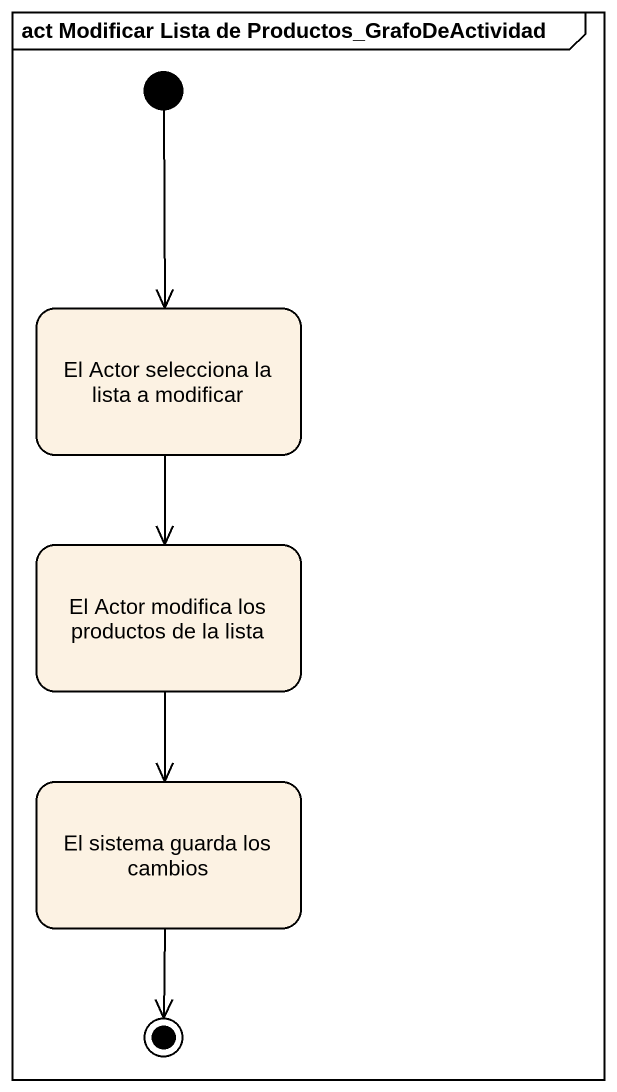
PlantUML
@startuml
mainframe act Modificar Lista de Productos_GrafoDeActividad
hide empty description
state "El Actor selecciona la lista a modificar" as El_Actor_selecciona_la
state "El Actor modifica los productos de la lista" as El_Actor_modifica_los
state "El sistema guarda los cambios" as El_sistema_guarda_los
[*] --> El_Actor_selecciona_la
El_Actor_selecciona_la --> El_Actor_modifica_los
El_Actor_modifica_los --> El_sistema_guarda_los
El_sistema_guarda_los --> [*]
@enduml
